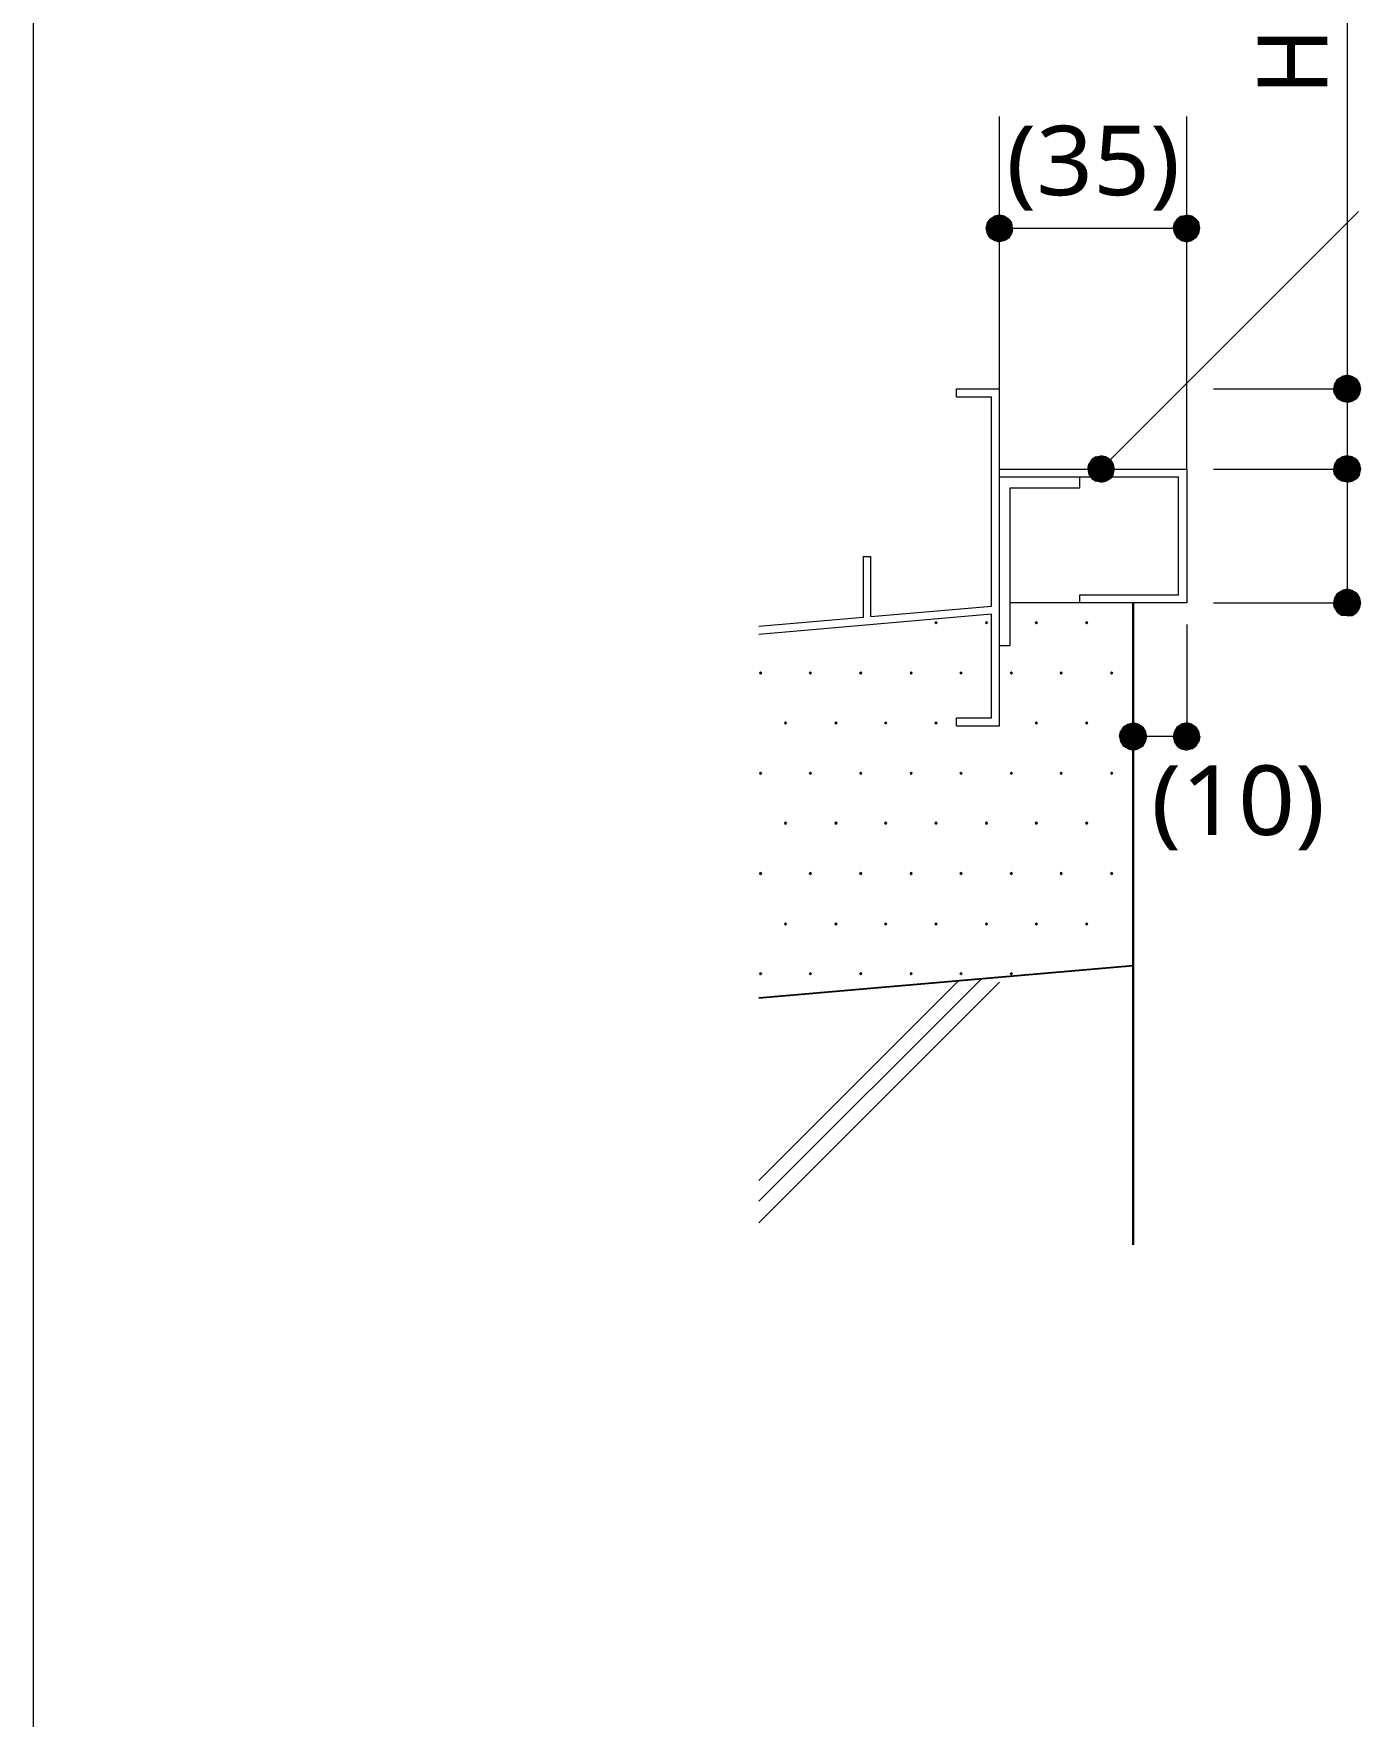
# Model space of a CAD drawing. Header units: millimetres. Extents: x 0 to 420, y 0 to 297.
# Drawn here: x 0.2 to 50, y 157.8 to 220.8 of the extents above; entities that cross this region are included whole.
import ezdxf
from ezdxf.enums import TextEntityAlignment as Align

# ---------------------------------------------------------------- set-up
doc = ezdxf.new("R2010")
doc.units = ezdxf.units.MM
doc.styles.add('kst32b', font='NotoSansJP-Variable.ttf')

msp = doc.modelspace()

# ---------------------------------------------------------------- hatches: boundary and pattern name
h = msp.add_hatch(color=7)
h.paths.add_polyline_path([(36.301, 213.974), (36.11, 213.931), (36.301, 213.487), (36.301, 213.974)])
h.paths.add_polyline_path([(36.11, 213.931), (36.301, 213.487), (35.941, 213.826), (36.11, 213.931)])
h.paths.add_polyline_path([(36.301, 213.487), (35.941, 213.826), (35.835, 213.678), (36.301, 213.487)])
h = msp.add_hatch(color=7)
h.paths.add_polyline_path([(36.766, 213.678), (36.661, 213.826), (36.301, 213.487), (36.766, 213.678)])
h.paths.add_polyline_path([(36.661, 213.826), (36.301, 213.487), (36.491, 213.931), (36.661, 213.826)])
h.paths.add_polyline_path([(36.301, 213.487), (36.491, 213.931), (36.301, 213.974), (36.301, 213.487)])
h = msp.add_hatch(color=7)
h.paths.add_polyline_path([(43.498, 213.931), (43.307, 213.974), (43.307, 213.487), (43.498, 213.931)])
h.paths.add_polyline_path([(43.307, 213.974), (43.307, 213.487), (43.095, 213.931), (43.307, 213.974)])
h.paths.add_polyline_path([(43.307, 213.487), (43.095, 213.931), (42.947, 213.826), (43.307, 213.487)])
h = msp.add_hatch(color=7)
h.paths.add_polyline_path([(43.794, 213.487), (43.752, 213.678), (43.307, 213.487), (43.794, 213.487)])
h.paths.add_polyline_path([(43.752, 213.678), (43.307, 213.487), (43.646, 213.826), (43.752, 213.678)])
h.paths.add_polyline_path([(43.307, 213.487), (43.646, 213.826), (43.498, 213.931), (43.307, 213.487)])
for points in [[(35.835, 213.678), (35.793, 213.487), (36.301, 213.487), (35.835, 213.678)], [(43.752, 213.296), (43.794, 213.487), (43.307, 213.487), (43.752, 213.296)], [(49.488, 207.941), (49.297, 207.984), (49.297, 207.476), (49.488, 207.941)], [(39.645, 204.279), (39.751, 204.131), (40.09, 204.47), (39.645, 204.279)], [(49.488, 204.936), (49.297, 204.978), (49.297, 204.47), (49.488, 204.936)], [(49.488, 199.94), (49.297, 199.983), (49.297, 199.475), (49.488, 199.94)], [(33.93, 198.776), (33.909, 198.755), (33.888, 198.734), (33.909, 198.713), (33.93, 198.691), (33.951, 198.713), (33.973, 198.734), (33.951, 198.755), (33.93, 198.776)], [(35.814, 198.776), (35.793, 198.755), (35.772, 198.734), (35.793, 198.713), (35.814, 198.691), (35.835, 198.713), (35.856, 198.734), (35.835, 198.755), (35.814, 198.776)], [(37.677, 198.776), (37.655, 198.755), (37.634, 198.734), (37.655, 198.713), (37.677, 198.691), (37.698, 198.713), (37.719, 198.734), (37.698, 198.755), (37.677, 198.776)], [(39.561, 198.776), (39.539, 198.755), (39.518, 198.734), (39.539, 198.713), (39.561, 198.691), (39.582, 198.713), (39.603, 198.734), (39.582, 198.755), (39.561, 198.776)], [(27.369, 196.892), (27.347, 196.871), (27.326, 196.85), (27.347, 196.829), (27.369, 196.808), (27.39, 196.829), (27.411, 196.85), (27.39, 196.871), (27.369, 196.892)], [(29.231, 196.892), (29.21, 196.871), (29.189, 196.85), (29.21, 196.829), (29.231, 196.808), (29.252, 196.829), (29.273, 196.85), (29.252, 196.871), (29.231, 196.892)], [(31.115, 196.892), (31.094, 196.871), (31.073, 196.85), (31.094, 196.829), (31.115, 196.808), (31.136, 196.829), (31.157, 196.85), (31.136, 196.871), (31.115, 196.892)], [(32.999, 196.892), (32.978, 196.871), (32.957, 196.85), (32.978, 196.829), (32.999, 196.808), (33.02, 196.829), (33.041, 196.85), (33.02, 196.871), (32.999, 196.892)], [(34.862, 196.892), (34.84, 196.871), (34.819, 196.85), (34.84, 196.829), (34.862, 196.808), (34.883, 196.829), (34.904, 196.85), (34.883, 196.871), (34.862, 196.892)], [(36.745, 196.892), (36.724, 196.871), (36.703, 196.85), (36.724, 196.829), (36.745, 196.808), (36.766, 196.829), (36.788, 196.85), (36.766, 196.871), (36.745, 196.892)], [(38.608, 196.892), (38.587, 196.871), (38.566, 196.85), (38.587, 196.829), (38.608, 196.808), (38.629, 196.829), (38.65, 196.85), (38.629, 196.871), (38.608, 196.892)], [(40.492, 196.892), (40.471, 196.871), (40.45, 196.85), (40.471, 196.829), (40.492, 196.808), (40.513, 196.829), (40.534, 196.85), (40.513, 196.871), (40.492, 196.892)], [(28.3, 195.03), (28.279, 195.008), (28.257, 194.987), (28.279, 194.966), (28.3, 194.945), (28.321, 194.966), (28.342, 194.987), (28.321, 195.008), (28.3, 195.03)], [(30.184, 195.03), (30.162, 195.008), (30.141, 194.987), (30.162, 194.966), (30.184, 194.945), (30.205, 194.966), (30.226, 194.987), (30.205, 195.008), (30.184, 195.03)], [(32.046, 195.03), (32.025, 195.008), (32.004, 194.987), (32.025, 194.966), (32.046, 194.945), (32.068, 194.966), (32.089, 194.987), (32.068, 195.008), (32.046, 195.03)], [(33.93, 195.03), (33.909, 195.008), (33.888, 194.987), (33.909, 194.966), (33.93, 194.945), (33.951, 194.966), (33.973, 194.987), (33.951, 195.008), (33.93, 195.03)], [(37.677, 195.03), (37.655, 195.008), (37.634, 194.987), (37.655, 194.966), (37.677, 194.945), (37.698, 194.966), (37.719, 194.987), (37.698, 195.008), (37.677, 195.03)], [(39.561, 195.03), (39.539, 195.008), (39.518, 194.987), (39.539, 194.966), (39.561, 194.945), (39.582, 194.966), (39.603, 194.987), (39.582, 195.008), (39.561, 195.03)], [(41.762, 194.289), (41.804, 194.479), (41.296, 194.479), (41.762, 194.289)], [(42.841, 194.67), (42.799, 194.479), (43.307, 194.479), (42.841, 194.67)], [(27.369, 193.146), (27.347, 193.125), (27.326, 193.104), (27.347, 193.082), (27.369, 193.061), (27.39, 193.082), (27.411, 193.104), (27.39, 193.125), (27.369, 193.146)], [(29.231, 193.146), (29.21, 193.125), (29.189, 193.104), (29.21, 193.082), (29.231, 193.061), (29.252, 193.082), (29.273, 193.104), (29.252, 193.125), (29.231, 193.146)], [(31.115, 193.146), (31.094, 193.125), (31.073, 193.104), (31.094, 193.082), (31.115, 193.061), (31.136, 193.082), (31.157, 193.104), (31.136, 193.125), (31.115, 193.146)], [(32.999, 193.146), (32.978, 193.125), (32.957, 193.104), (32.978, 193.082), (32.999, 193.061), (33.02, 193.082), (33.041, 193.104), (33.02, 193.125), (32.999, 193.146)], [(34.862, 193.146), (34.84, 193.125), (34.819, 193.104), (34.84, 193.082), (34.862, 193.061), (34.883, 193.082), (34.904, 193.104), (34.883, 193.125), (34.862, 193.146)], [(36.745, 193.146), (36.724, 193.125), (36.703, 193.104), (36.724, 193.082), (36.745, 193.061), (36.766, 193.082), (36.788, 193.104), (36.766, 193.125), (36.745, 193.146)], [(38.608, 193.146), (38.587, 193.125), (38.566, 193.104), (38.587, 193.082), (38.608, 193.061), (38.629, 193.082), (38.65, 193.104), (38.629, 193.125), (38.608, 193.146)], [(40.492, 193.146), (40.471, 193.125), (40.45, 193.104), (40.471, 193.082), (40.492, 193.061), (40.513, 193.082), (40.534, 193.104), (40.513, 193.125), (40.492, 193.146)], [(28.3, 191.283), (28.279, 191.262), (28.257, 191.241), (28.279, 191.22), (28.3, 191.198), (28.321, 191.22), (28.342, 191.241), (28.321, 191.262), (28.3, 191.283)], [(30.184, 191.283), (30.162, 191.262), (30.141, 191.241), (30.162, 191.22), (30.184, 191.198), (30.205, 191.22), (30.226, 191.241), (30.205, 191.262), (30.184, 191.283)], [(32.046, 191.283), (32.025, 191.262), (32.004, 191.241), (32.025, 191.22), (32.046, 191.198), (32.068, 191.22), (32.089, 191.241), (32.068, 191.262), (32.046, 191.283)], [(33.93, 191.283), (33.909, 191.262), (33.888, 191.241), (33.909, 191.22), (33.93, 191.198), (33.951, 191.22), (33.973, 191.241), (33.951, 191.262), (33.93, 191.283)], [(35.814, 191.283), (35.793, 191.262), (35.772, 191.241), (35.793, 191.22), (35.814, 191.198), (35.835, 191.22), (35.856, 191.241), (35.835, 191.262), (35.814, 191.283)], [(37.677, 191.283), (37.655, 191.262), (37.634, 191.241), (37.655, 191.22), (37.677, 191.198), (37.698, 191.22), (37.719, 191.241), (37.698, 191.262), (37.677, 191.283)], [(39.561, 191.283), (39.539, 191.262), (39.518, 191.241), (39.539, 191.22), (39.561, 191.198), (39.582, 191.22), (39.603, 191.241), (39.582, 191.262), (39.561, 191.283)], [(27.369, 189.399), (27.347, 189.378), (27.326, 189.357), (27.347, 189.336), (27.369, 189.315), (27.39, 189.336), (27.411, 189.357), (27.39, 189.378), (27.369, 189.399)], [(29.231, 189.399), (29.21, 189.378), (29.189, 189.357), (29.21, 189.336), (29.231, 189.315), (29.252, 189.336), (29.273, 189.357), (29.252, 189.378), (29.231, 189.399)], [(31.115, 189.399), (31.094, 189.378), (31.073, 189.357), (31.094, 189.336), (31.115, 189.315), (31.136, 189.336), (31.157, 189.357), (31.136, 189.378), (31.115, 189.399)], [(32.999, 189.399), (32.978, 189.378), (32.957, 189.357), (32.978, 189.336), (32.999, 189.315), (33.02, 189.336), (33.041, 189.357), (33.02, 189.378), (32.999, 189.399)], [(34.862, 189.399), (34.84, 189.378), (34.819, 189.357), (34.84, 189.336), (34.862, 189.315), (34.883, 189.336), (34.904, 189.357), (34.883, 189.378), (34.862, 189.399)], [(36.745, 189.399), (36.724, 189.378), (36.703, 189.357), (36.724, 189.336), (36.745, 189.315), (36.766, 189.336), (36.788, 189.357), (36.766, 189.378), (36.745, 189.399)], [(38.608, 189.399), (38.587, 189.378), (38.566, 189.357), (38.587, 189.336), (38.608, 189.315), (38.629, 189.336), (38.65, 189.357), (38.629, 189.378), (38.608, 189.399)], [(40.492, 189.399), (40.471, 189.378), (40.45, 189.357), (40.471, 189.336), (40.492, 189.315), (40.513, 189.336), (40.534, 189.357), (40.513, 189.378), (40.492, 189.399)], [(28.3, 187.515), (28.279, 187.494), (28.257, 187.473), (28.279, 187.452), (28.3, 187.431), (28.321, 187.452), (28.342, 187.473), (28.321, 187.494), (28.3, 187.515)], [(30.184, 187.515), (30.162, 187.494), (30.141, 187.473), (30.162, 187.452), (30.184, 187.431), (30.205, 187.452), (30.226, 187.473), (30.205, 187.494), (30.184, 187.515)], [(32.046, 187.515), (32.025, 187.494), (32.004, 187.473), (32.025, 187.452), (32.046, 187.431), (32.068, 187.452), (32.089, 187.473), (32.068, 187.494), (32.046, 187.515)], [(33.93, 187.515), (33.909, 187.494), (33.888, 187.473), (33.909, 187.452), (33.93, 187.431), (33.951, 187.452), (33.973, 187.473), (33.951, 187.494), (33.93, 187.515)], [(35.814, 187.515), (35.793, 187.494), (35.772, 187.473), (35.793, 187.452), (35.814, 187.431), (35.835, 187.452), (35.856, 187.473), (35.835, 187.494), (35.814, 187.515)], [(37.677, 187.515), (37.655, 187.494), (37.634, 187.473), (37.655, 187.452), (37.677, 187.431), (37.698, 187.452), (37.719, 187.473), (37.698, 187.494), (37.677, 187.515)], [(39.561, 187.515), (39.539, 187.494), (39.518, 187.473), (39.539, 187.452), (39.561, 187.431), (39.582, 187.452), (39.603, 187.473), (39.582, 187.494), (39.561, 187.515)], [(27.369, 185.653), (27.347, 185.632), (27.326, 185.611), (27.347, 185.589), (27.369, 185.568), (27.39, 185.589), (27.411, 185.611), (27.39, 185.632), (27.369, 185.653)], [(29.231, 185.653), (29.21, 185.632), (29.189, 185.611), (29.21, 185.589), (29.231, 185.568), (29.252, 185.589), (29.273, 185.611), (29.252, 185.632), (29.231, 185.653)], [(31.115, 185.653), (31.094, 185.632), (31.073, 185.611), (31.094, 185.589), (31.115, 185.568), (31.136, 185.589), (31.157, 185.611), (31.136, 185.632), (31.115, 185.653)], [(32.999, 185.653), (32.978, 185.632), (32.957, 185.611), (32.978, 185.589), (32.999, 185.568), (33.02, 185.589), (33.041, 185.611), (33.02, 185.632), (32.999, 185.653)], [(34.862, 185.653), (34.84, 185.632), (34.819, 185.611), (34.84, 185.589), (34.862, 185.568), (34.883, 185.589), (34.904, 185.611), (34.883, 185.632), (34.862, 185.653)], [(36.745, 185.653), (36.724, 185.632), (36.703, 185.611), (36.724, 185.589), (36.745, 185.568), (36.766, 185.589), (36.788, 185.611), (36.766, 185.632), (36.745, 185.653)]]:
    msp.add_hatch(color=7).paths.add_polyline_path(points)
h = msp.add_hatch(color=7)
h.paths.add_polyline_path([(35.793, 213.487), (35.835, 213.296), (36.301, 213.487), (35.793, 213.487)])
h.paths.add_polyline_path([(35.835, 213.296), (36.301, 213.487), (35.941, 213.127), (35.835, 213.296)])
h.paths.add_polyline_path([(36.301, 213.487), (35.941, 213.127), (36.11, 213.021), (36.301, 213.487)])
h = msp.add_hatch(color=7)
h.paths.add_polyline_path([(36.11, 213.021), (36.301, 212.979), (36.301, 213.487), (36.11, 213.021)])
h.paths.add_polyline_path([(36.301, 212.979), (36.301, 213.487), (36.491, 213.021), (36.301, 212.979)])
h.paths.add_polyline_path([(36.301, 213.487), (36.491, 213.021), (36.661, 213.127), (36.301, 213.487)])
h = msp.add_hatch(color=7)
h.paths.add_polyline_path([(36.661, 213.127), (36.766, 213.296), (36.301, 213.487), (36.661, 213.127)])
h.paths.add_polyline_path([(36.766, 213.296), (36.301, 213.487), (36.788, 213.487), (36.766, 213.296)])
h.paths.add_polyline_path([(36.301, 213.487), (36.788, 213.487), (36.766, 213.678), (36.301, 213.487)])
h = msp.add_hatch(color=7)
h.paths.add_polyline_path([(42.947, 213.826), (42.841, 213.678), (43.307, 213.487), (42.947, 213.826)])
h.paths.add_polyline_path([(42.841, 213.678), (43.307, 213.487), (42.799, 213.487), (42.841, 213.678)])
h.paths.add_polyline_path([(43.307, 213.487), (42.799, 213.487), (42.841, 213.296), (43.307, 213.487)])
h = msp.add_hatch(color=7)
h.paths.add_polyline_path([(42.841, 213.296), (42.947, 213.127), (43.307, 213.487), (42.841, 213.296)])
h.paths.add_polyline_path([(42.947, 213.127), (43.307, 213.487), (43.095, 213.021), (42.947, 213.127)])
h.paths.add_polyline_path([(43.307, 213.487), (43.095, 213.021), (43.307, 212.979), (43.307, 213.487)])
h = msp.add_hatch(color=7)
h.paths.add_polyline_path([(43.307, 212.979), (43.498, 213.021), (43.307, 213.487), (43.307, 212.979)])
h.paths.add_polyline_path([(43.498, 213.021), (43.307, 213.487), (43.646, 213.127), (43.498, 213.021)])
h.paths.add_polyline_path([(43.307, 213.487), (43.646, 213.127), (43.752, 213.296), (43.307, 213.487)])
h = msp.add_hatch(color=7)
h.paths.add_polyline_path([(48.832, 207.666), (48.789, 207.476), (49.297, 207.476), (48.832, 207.666)])
h.paths.add_polyline_path([(48.789, 207.476), (49.297, 207.476), (48.832, 207.285), (48.789, 207.476)])
h.paths.add_polyline_path([(49.297, 207.476), (48.832, 207.285), (48.937, 207.116), (49.297, 207.476)])
h = msp.add_hatch(color=7)
h.paths.add_polyline_path([(49.297, 207.984), (49.107, 207.941), (49.297, 207.476), (49.297, 207.984)])
h.paths.add_polyline_path([(49.107, 207.941), (49.297, 207.476), (48.937, 207.836), (49.107, 207.941)])
h.paths.add_polyline_path([(49.297, 207.476), (48.937, 207.836), (48.832, 207.666), (49.297, 207.476)])
h = msp.add_hatch(color=7)
h.paths.add_polyline_path([(49.805, 207.476), (49.763, 207.666), (49.297, 207.476), (49.805, 207.476)])
h.paths.add_polyline_path([(49.763, 207.666), (49.297, 207.476), (49.657, 207.836), (49.763, 207.666)])
h.paths.add_polyline_path([(49.297, 207.476), (49.657, 207.836), (49.488, 207.941), (49.297, 207.476)])
h = msp.add_hatch(color=7)
h.paths.add_polyline_path([(48.937, 207.116), (49.107, 207.01), (49.297, 207.476), (48.937, 207.116)])
h.paths.add_polyline_path([(49.107, 207.01), (49.297, 207.476), (49.297, 206.968), (49.107, 207.01)])
h.paths.add_polyline_path([(49.297, 207.476), (49.297, 206.968), (49.488, 207.01), (49.297, 207.476)])
h = msp.add_hatch(color=7)
h.paths.add_polyline_path([(49.488, 207.01), (49.657, 207.116), (49.297, 207.476), (49.488, 207.01)])
h.paths.add_polyline_path([(49.657, 207.116), (49.297, 207.476), (49.763, 207.285), (49.657, 207.116)])
h.paths.add_polyline_path([(49.297, 207.476), (49.763, 207.285), (49.805, 207.476), (49.297, 207.476)])
h = msp.add_hatch(color=7)
h.paths.add_polyline_path([(39.751, 204.83), (39.645, 204.661), (40.09, 204.47), (39.751, 204.83)])
h.paths.add_polyline_path([(39.645, 204.661), (40.09, 204.47), (39.603, 204.47), (39.645, 204.661)])
h.paths.add_polyline_path([(40.09, 204.47), (39.603, 204.47), (39.645, 204.279), (40.09, 204.47)])
h = msp.add_hatch(color=7)
h.paths.add_polyline_path([(40.28, 204.936), (40.09, 204.978), (40.09, 204.47), (40.28, 204.936)])
h.paths.add_polyline_path([(40.09, 204.978), (40.09, 204.47), (39.899, 204.936), (40.09, 204.978)])
h.paths.add_polyline_path([(40.09, 204.47), (39.899, 204.936), (39.751, 204.83), (40.09, 204.47)])
h = msp.add_hatch(color=7)
h.paths.add_polyline_path([(39.751, 204.131), (39.899, 204.025), (40.09, 204.47), (39.751, 204.131)])
h.paths.add_polyline_path([(39.899, 204.025), (40.09, 204.47), (40.09, 203.983), (39.899, 204.025)])
h.paths.add_polyline_path([(40.09, 204.47), (40.09, 203.983), (40.28, 204.025), (40.09, 204.47)])
h = msp.add_hatch(color=7)
h.paths.add_polyline_path([(40.598, 204.47), (40.555, 204.661), (40.09, 204.47), (40.598, 204.47)])
h.paths.add_polyline_path([(40.555, 204.661), (40.09, 204.47), (40.45, 204.83), (40.555, 204.661)])
h.paths.add_polyline_path([(40.09, 204.47), (40.45, 204.83), (40.28, 204.936), (40.09, 204.47)])
h = msp.add_hatch(color=7)
h.paths.add_polyline_path([(40.28, 204.025), (40.45, 204.131), (40.09, 204.47), (40.28, 204.025)])
h.paths.add_polyline_path([(40.45, 204.131), (40.09, 204.47), (40.555, 204.279), (40.45, 204.131)])
h.paths.add_polyline_path([(40.09, 204.47), (40.555, 204.279), (40.598, 204.47), (40.09, 204.47)])
h = msp.add_hatch(color=7)
h.paths.add_polyline_path([(48.832, 204.661), (48.789, 204.47), (49.297, 204.47), (48.832, 204.661)])
h.paths.add_polyline_path([(48.789, 204.47), (49.297, 204.47), (48.832, 204.279), (48.789, 204.47)])
h.paths.add_polyline_path([(49.297, 204.47), (48.832, 204.279), (48.937, 204.131), (49.297, 204.47)])
h = msp.add_hatch(color=7)
h.paths.add_polyline_path([(49.297, 204.978), (49.107, 204.936), (49.297, 204.47), (49.297, 204.978)])
h.paths.add_polyline_path([(49.107, 204.936), (49.297, 204.47), (48.937, 204.83), (49.107, 204.936)])
h.paths.add_polyline_path([(49.297, 204.47), (48.937, 204.83), (48.832, 204.661), (49.297, 204.47)])
h = msp.add_hatch(color=7)
h.paths.add_polyline_path([(48.937, 204.131), (49.107, 204.025), (49.297, 204.47), (48.937, 204.131)])
h.paths.add_polyline_path([(49.107, 204.025), (49.297, 204.47), (49.297, 203.983), (49.107, 204.025)])
h.paths.add_polyline_path([(49.297, 204.47), (49.297, 203.983), (49.488, 204.025), (49.297, 204.47)])
h = msp.add_hatch(color=7)
h.paths.add_polyline_path([(49.805, 204.47), (49.763, 204.661), (49.297, 204.47), (49.805, 204.47)])
h.paths.add_polyline_path([(49.763, 204.661), (49.297, 204.47), (49.657, 204.83), (49.763, 204.661)])
h.paths.add_polyline_path([(49.297, 204.47), (49.657, 204.83), (49.488, 204.936), (49.297, 204.47)])
h = msp.add_hatch(color=7)
h.paths.add_polyline_path([(49.488, 204.025), (49.657, 204.131), (49.297, 204.47), (49.488, 204.025)])
h.paths.add_polyline_path([(49.657, 204.131), (49.297, 204.47), (49.763, 204.279), (49.657, 204.131)])
h.paths.add_polyline_path([(49.297, 204.47), (49.763, 204.279), (49.805, 204.47), (49.297, 204.47)])
h = msp.add_hatch(color=7)
h.paths.add_polyline_path([(48.832, 199.665), (48.789, 199.475), (49.297, 199.475), (48.832, 199.665)])
h.paths.add_polyline_path([(48.789, 199.475), (49.297, 199.475), (48.832, 199.284), (48.789, 199.475)])
h.paths.add_polyline_path([(49.297, 199.475), (48.832, 199.284), (48.937, 199.115), (49.297, 199.475)])
h = msp.add_hatch(color=7)
h.paths.add_polyline_path([(49.297, 199.983), (49.107, 199.94), (49.297, 199.475), (49.297, 199.983)])
h.paths.add_polyline_path([(49.107, 199.94), (49.297, 199.475), (48.937, 199.834), (49.107, 199.94)])
h.paths.add_polyline_path([(49.297, 199.475), (48.937, 199.834), (48.832, 199.665), (49.297, 199.475)])
h = msp.add_hatch(color=7)
h.paths.add_polyline_path([(48.937, 199.115), (49.107, 199.009), (49.297, 199.475), (48.937, 199.115)])
h.paths.add_polyline_path([(49.107, 199.009), (49.297, 199.475), (49.297, 198.988), (49.107, 199.009)])
h.paths.add_polyline_path([(49.297, 199.475), (49.297, 198.988), (49.488, 199.009), (49.297, 199.475)])
h = msp.add_hatch(color=7)
h.paths.add_polyline_path([(49.805, 199.475), (49.763, 199.665), (49.297, 199.475), (49.805, 199.475)])
h.paths.add_polyline_path([(49.763, 199.665), (49.297, 199.475), (49.657, 199.834), (49.763, 199.665)])
h.paths.add_polyline_path([(49.297, 199.475), (49.657, 199.834), (49.488, 199.94), (49.297, 199.475)])
h = msp.add_hatch(color=7)
h.paths.add_polyline_path([(49.488, 199.009), (49.657, 199.115), (49.297, 199.475), (49.488, 199.009)])
h.paths.add_polyline_path([(49.657, 199.115), (49.297, 199.475), (49.763, 199.284), (49.657, 199.115)])
h.paths.add_polyline_path([(49.297, 199.475), (49.763, 199.284), (49.805, 199.475), (49.297, 199.475)])
h = msp.add_hatch(color=7)
h.paths.add_polyline_path([(40.936, 194.839), (40.83, 194.67), (41.296, 194.479), (40.936, 194.839)])
h.paths.add_polyline_path([(40.83, 194.67), (41.296, 194.479), (40.788, 194.479), (40.83, 194.67)])
h.paths.add_polyline_path([(41.296, 194.479), (40.788, 194.479), (40.83, 194.289), (41.296, 194.479)])
h = msp.add_hatch(color=7)
h.paths.add_polyline_path([(40.83, 194.289), (40.936, 194.12), (41.296, 194.479), (40.83, 194.289)])
h.paths.add_polyline_path([(40.936, 194.12), (41.296, 194.479), (41.106, 194.014), (40.936, 194.12)])
h.paths.add_polyline_path([(41.296, 194.479), (41.106, 194.014), (41.296, 193.971), (41.296, 194.479)])
h = msp.add_hatch(color=7)
h.paths.add_polyline_path([(41.487, 194.945), (41.296, 194.987), (41.296, 194.479), (41.487, 194.945)])
h.paths.add_polyline_path([(41.296, 194.987), (41.296, 194.479), (41.106, 194.945), (41.296, 194.987)])
h.paths.add_polyline_path([(41.296, 194.479), (41.106, 194.945), (40.936, 194.839), (41.296, 194.479)])
h = msp.add_hatch(color=7)
h.paths.add_polyline_path([(41.804, 194.479), (41.762, 194.67), (41.296, 194.479), (41.804, 194.479)])
h.paths.add_polyline_path([(41.762, 194.67), (41.296, 194.479), (41.656, 194.839), (41.762, 194.67)])
h.paths.add_polyline_path([(41.296, 194.479), (41.656, 194.839), (41.487, 194.945), (41.296, 194.479)])
h = msp.add_hatch(color=7)
h.paths.add_polyline_path([(41.296, 193.971), (41.487, 194.014), (41.296, 194.479), (41.296, 193.971)])
h.paths.add_polyline_path([(41.487, 194.014), (41.296, 194.479), (41.656, 194.12), (41.487, 194.014)])
h.paths.add_polyline_path([(41.296, 194.479), (41.656, 194.12), (41.762, 194.289), (41.296, 194.479)])
h = msp.add_hatch(color=7)
h.paths.add_polyline_path([(42.799, 194.479), (42.841, 194.289), (43.307, 194.479), (42.799, 194.479)])
h.paths.add_polyline_path([(42.841, 194.289), (43.307, 194.479), (42.947, 194.12), (42.841, 194.289)])
h.paths.add_polyline_path([(43.307, 194.479), (42.947, 194.12), (43.095, 194.014), (43.307, 194.479)])
h = msp.add_hatch(color=7)
h.paths.add_polyline_path([(43.307, 194.987), (43.095, 194.945), (43.307, 194.479), (43.307, 194.987)])
h.paths.add_polyline_path([(43.095, 194.945), (43.307, 194.479), (42.947, 194.839), (43.095, 194.945)])
h.paths.add_polyline_path([(43.307, 194.479), (42.947, 194.839), (42.841, 194.67), (43.307, 194.479)])
h = msp.add_hatch(color=7)
h.paths.add_polyline_path([(43.095, 194.014), (43.307, 193.971), (43.307, 194.479), (43.095, 194.014)])
h.paths.add_polyline_path([(43.307, 193.971), (43.307, 194.479), (43.498, 194.014), (43.307, 193.971)])
h.paths.add_polyline_path([(43.307, 194.479), (43.498, 194.014), (43.646, 194.12), (43.307, 194.479)])
h = msp.add_hatch(color=7)
h.paths.add_polyline_path([(43.752, 194.67), (43.646, 194.839), (43.307, 194.479), (43.752, 194.67)])
h.paths.add_polyline_path([(43.646, 194.839), (43.307, 194.479), (43.498, 194.945), (43.646, 194.839)])
h.paths.add_polyline_path([(43.307, 194.479), (43.498, 194.945), (43.307, 194.987), (43.307, 194.479)])
h = msp.add_hatch(color=7)
h.paths.add_polyline_path([(43.646, 194.12), (43.752, 194.289), (43.307, 194.479), (43.646, 194.12)])
h.paths.add_polyline_path([(43.752, 194.289), (43.307, 194.479), (43.794, 194.479), (43.752, 194.289)])
h.paths.add_polyline_path([(43.307, 194.479), (43.794, 194.479), (43.752, 194.67), (43.307, 194.479)])

# ---------------------------------------------------------------- linework, layer by layer
at = {"lineweight": 13}
msp.add_lwpolyline([(0.191, 0), (0.191, 296.968), (420.158, 296.968), (420.158, 0)], close=True, dxfattribs=at)
for points in [[(49.297, 232.876), (49.297, 207.476)], [(36.301, 207.476), (36.301, 217.657)], [(43.307, 204.47), (43.307, 217.657)], [(40.09, 204.47), (49.721, 214.101)], [(36.301, 213.487), (43.307, 213.487)], [(31.496, 198.967), (36.005, 199.348), (36.005, 207.179)], [(34.692, 207.179), (34.692, 207.476)], [(34.692, 207.476), (36.301, 207.476)], [(34.692, 207.179), (36.005, 207.179)], [(36.301, 194.881), (36.301, 207.476)], [(44.302, 207.476), (49.297, 207.476)], [(49.297, 207.476), (49.297, 204.47), (49.297, 199.475)], [(36.301, 204.47), (43.307, 204.47), (43.307, 199.475), (39.307, 199.475), (39.307, 199.771), (42.989, 199.771), (42.989, 204.174), (36.301, 204.174)], [(44.302, 204.47), (49.297, 204.47)], [(39.307, 203.771), (39.307, 204.174)], [(36.703, 197.887), (36.703, 203.771), (39.307, 203.771)], [(31.2, 201.21), (31.2, 198.924), (27.305, 198.586)], [(31.2, 201.21), (31.496, 201.21)], [(31.496, 198.967), (31.496, 201.21)], [(39.307, 199.475), (36.703, 199.475)], [(44.302, 199.475), (49.297, 199.475)], [(36.005, 195.178), (36.005, 199.051), (27.305, 198.289)], [(43.307, 198.67), (43.307, 194.437)], [(36.301, 197.887), (36.703, 197.887)], [(34.692, 195.178), (36.005, 195.178)], [(34.692, 194.881), (34.692, 195.178)], [(34.692, 194.881), (36.301, 194.881)], [(43.307, 194.479), (41.296, 194.479)], [(27.305, 177.101), (35.623, 185.42)], [(27.305, 177.885), (34.756, 185.335)], [(27.305, 176.297), (36.301, 185.293)]]:
    msp.add_lwpolyline(points, dxfattribs=at)
at = {"lineweight": 0}
for points in [[(36.11, 213.931), (36.301, 213.487), (35.941, 213.826)], [(36.301, 213.974), (36.11, 213.931), (36.301, 213.487)], [(36.301, 213.487), (36.491, 213.931), (36.301, 213.974)], [(36.661, 213.826), (36.301, 213.487), (36.491, 213.931)], [(43.307, 213.487), (43.095, 213.931), (42.947, 213.826)], [(43.307, 213.974), (43.307, 213.487), (43.095, 213.931)], [(43.498, 213.931), (43.307, 213.974), (43.307, 213.487)], [(43.307, 213.487), (43.646, 213.826), (43.498, 213.931)], [(35.835, 213.678), (35.793, 213.487), (36.301, 213.487)], [(35.793, 213.487), (35.835, 213.296), (36.301, 213.487)], [(36.301, 213.487), (35.941, 213.826), (35.835, 213.678)], [(35.835, 213.296), (36.301, 213.487), (35.941, 213.127)], [(36.301, 213.487), (35.941, 213.127), (36.11, 213.021)], [(36.11, 213.021), (36.301, 212.979), (36.301, 213.487)], [(36.766, 213.678), (36.661, 213.826), (36.301, 213.487)], [(36.301, 213.487), (36.788, 213.487), (36.766, 213.678)], [(36.301, 212.979), (36.301, 213.487), (36.491, 213.021)], [(36.301, 213.487), (36.491, 213.021), (36.661, 213.127)], [(36.661, 213.127), (36.766, 213.296), (36.301, 213.487)], [(36.766, 213.296), (36.301, 213.487), (36.788, 213.487)], [(42.841, 213.678), (43.307, 213.487), (42.799, 213.487)], [(43.307, 213.487), (42.799, 213.487), (42.841, 213.296)], [(42.947, 213.826), (42.841, 213.678), (43.307, 213.487)], [(42.841, 213.296), (42.947, 213.127), (43.307, 213.487)], [(42.947, 213.127), (43.307, 213.487), (43.095, 213.021)], [(43.307, 213.487), (43.095, 213.021), (43.307, 212.979)], [(43.752, 213.678), (43.307, 213.487), (43.646, 213.826)], [(43.794, 213.487), (43.752, 213.678), (43.307, 213.487)], [(43.307, 212.979), (43.498, 213.021), (43.307, 213.487)], [(43.498, 213.021), (43.307, 213.487), (43.646, 213.127)], [(43.307, 213.487), (43.646, 213.127), (43.752, 213.296)], [(43.752, 213.296), (43.794, 213.487), (43.307, 213.487)], [(48.832, 207.666), (48.789, 207.476), (49.297, 207.476)], [(49.297, 207.476), (48.937, 207.836), (48.832, 207.666)], [(49.107, 207.941), (49.297, 207.476), (48.937, 207.836)], [(49.297, 207.984), (49.107, 207.941), (49.297, 207.476)], [(49.488, 207.941), (49.297, 207.984), (49.297, 207.476)], [(49.297, 207.476), (49.657, 207.836), (49.488, 207.941)], [(49.763, 207.666), (49.297, 207.476), (49.657, 207.836)], [(49.805, 207.476), (49.763, 207.666), (49.297, 207.476)], [(48.789, 207.476), (49.297, 207.476), (48.832, 207.285)], [(49.297, 207.476), (48.832, 207.285), (48.937, 207.116)], [(48.937, 207.116), (49.107, 207.01), (49.297, 207.476)], [(49.107, 207.01), (49.297, 207.476), (49.297, 206.968)], [(49.297, 207.476), (49.297, 206.968), (49.488, 207.01)], [(49.488, 207.01), (49.657, 207.116), (49.297, 207.476)], [(49.657, 207.116), (49.297, 207.476), (49.763, 207.285)], [(49.297, 207.476), (49.763, 207.285), (49.805, 207.476)], [(39.645, 204.661), (40.09, 204.47), (39.603, 204.47)], [(40.09, 204.47), (39.603, 204.47), (39.645, 204.279)], [(39.751, 204.83), (39.645, 204.661), (40.09, 204.47)], [(39.645, 204.279), (39.751, 204.131), (40.09, 204.47)], [(40.09, 204.47), (39.899, 204.936), (39.751, 204.83)], [(39.751, 204.131), (39.899, 204.025), (40.09, 204.47)], [(40.09, 204.978), (40.09, 204.47), (39.899, 204.936)], [(39.899, 204.025), (40.09, 204.47), (40.09, 203.983)], [(40.28, 204.936), (40.09, 204.978), (40.09, 204.47)], [(40.09, 204.47), (40.45, 204.83), (40.28, 204.936)], [(40.555, 204.661), (40.09, 204.47), (40.45, 204.83)], [(40.598, 204.47), (40.555, 204.661), (40.09, 204.47)], [(40.09, 204.47), (40.09, 203.983), (40.28, 204.025)], [(40.28, 204.025), (40.45, 204.131), (40.09, 204.47)], [(40.45, 204.131), (40.09, 204.47), (40.555, 204.279)], [(40.09, 204.47), (40.555, 204.279), (40.598, 204.47)], [(48.832, 204.661), (48.789, 204.47), (49.297, 204.47)], [(48.789, 204.47), (49.297, 204.47), (48.832, 204.279)], [(49.297, 204.47), (48.937, 204.83), (48.832, 204.661)], [(49.297, 204.47), (48.832, 204.279), (48.937, 204.131)], [(49.107, 204.936), (49.297, 204.47), (48.937, 204.83)], [(48.937, 204.131), (49.107, 204.025), (49.297, 204.47)], [(49.297, 204.978), (49.107, 204.936), (49.297, 204.47)], [(49.107, 204.025), (49.297, 204.47), (49.297, 203.983)], [(49.488, 204.936), (49.297, 204.978), (49.297, 204.47)], [(49.297, 204.47), (49.657, 204.83), (49.488, 204.936)], [(49.763, 204.661), (49.297, 204.47), (49.657, 204.83)], [(49.805, 204.47), (49.763, 204.661), (49.297, 204.47)], [(49.297, 204.47), (49.297, 203.983), (49.488, 204.025)], [(49.488, 204.025), (49.657, 204.131), (49.297, 204.47)], [(49.657, 204.131), (49.297, 204.47), (49.763, 204.279)], [(49.297, 204.47), (49.763, 204.279), (49.805, 204.47)], [(48.832, 199.665), (48.789, 199.475), (49.297, 199.475)], [(48.789, 199.475), (49.297, 199.475), (48.832, 199.284)], [(49.297, 199.475), (48.937, 199.834), (48.832, 199.665)], [(49.297, 199.475), (48.832, 199.284), (48.937, 199.115)], [(49.107, 199.94), (49.297, 199.475), (48.937, 199.834)], [(48.937, 199.115), (49.107, 199.009), (49.297, 199.475)], [(49.297, 199.983), (49.107, 199.94), (49.297, 199.475)], [(49.107, 199.009), (49.297, 199.475), (49.297, 198.988)], [(49.488, 199.94), (49.297, 199.983), (49.297, 199.475)], [(49.297, 199.475), (49.657, 199.834), (49.488, 199.94)], [(49.763, 199.665), (49.297, 199.475), (49.657, 199.834)], [(49.805, 199.475), (49.763, 199.665), (49.297, 199.475)], [(49.297, 199.475), (49.297, 198.988), (49.488, 199.009)], [(49.488, 199.009), (49.657, 199.115), (49.297, 199.475)], [(49.657, 199.115), (49.297, 199.475), (49.763, 199.284)], [(49.297, 199.475), (49.763, 199.284), (49.805, 199.475)], [(40.83, 194.67), (41.296, 194.479), (40.788, 194.479)], [(41.296, 194.479), (40.788, 194.479), (40.83, 194.289)], [(40.936, 194.839), (40.83, 194.67), (41.296, 194.479)], [(40.83, 194.289), (40.936, 194.12), (41.296, 194.479)], [(41.296, 194.479), (41.106, 194.945), (40.936, 194.839)], [(40.936, 194.12), (41.296, 194.479), (41.106, 194.014)], [(41.296, 194.987), (41.296, 194.479), (41.106, 194.945)], [(41.296, 194.479), (41.106, 194.014), (41.296, 193.971)], [(41.487, 194.945), (41.296, 194.987), (41.296, 194.479)], [(41.296, 194.479), (41.656, 194.839), (41.487, 194.945)], [(41.762, 194.67), (41.296, 194.479), (41.656, 194.839)], [(41.804, 194.479), (41.762, 194.67), (41.296, 194.479)], [(41.296, 193.971), (41.487, 194.014), (41.296, 194.479)], [(41.487, 194.014), (41.296, 194.479), (41.656, 194.12)], [(41.296, 194.479), (41.656, 194.12), (41.762, 194.289)], [(41.762, 194.289), (41.804, 194.479), (41.296, 194.479)], [(42.841, 194.67), (42.799, 194.479), (43.307, 194.479)], [(42.799, 194.479), (42.841, 194.289), (43.307, 194.479)], [(43.307, 194.479), (42.947, 194.839), (42.841, 194.67)], [(42.841, 194.289), (43.307, 194.479), (42.947, 194.12)], [(43.095, 194.945), (43.307, 194.479), (42.947, 194.839)], [(43.307, 194.479), (42.947, 194.12), (43.095, 194.014)], [(43.307, 194.987), (43.095, 194.945), (43.307, 194.479)], [(43.095, 194.014), (43.307, 193.971), (43.307, 194.479)], [(43.307, 194.479), (43.498, 194.945), (43.307, 194.987)], [(43.646, 194.839), (43.307, 194.479), (43.498, 194.945)], [(43.752, 194.67), (43.646, 194.839), (43.307, 194.479)], [(43.307, 194.479), (43.794, 194.479), (43.752, 194.67)], [(43.307, 193.971), (43.307, 194.479), (43.498, 194.014)], [(43.307, 194.479), (43.498, 194.014), (43.646, 194.12)], [(43.646, 194.12), (43.752, 194.289), (43.307, 194.479)], [(43.752, 194.289), (43.307, 194.479), (43.794, 194.479)]]:
    msp.add_lwpolyline(points, close=True, dxfattribs=at)
at = {"lineweight": 30}
msp.add_lwpolyline([(41.296, 175.472), (41.296, 199.475)], dxfattribs=at)
at = {"lineweight": 5}
for points in [[(33.93, 198.776), (33.909, 198.755), (33.888, 198.734), (33.909, 198.713), (33.93, 198.691), (33.951, 198.713), (33.973, 198.734), (33.951, 198.755)], [(35.814, 198.776), (35.793, 198.755), (35.772, 198.734), (35.793, 198.713), (35.814, 198.691), (35.835, 198.713), (35.856, 198.734), (35.835, 198.755)], [(37.677, 198.776), (37.655, 198.755), (37.634, 198.734), (37.655, 198.713), (37.677, 198.691), (37.698, 198.713), (37.719, 198.734), (37.698, 198.755)], [(39.561, 198.776), (39.539, 198.755), (39.518, 198.734), (39.539, 198.713), (39.561, 198.691), (39.582, 198.713), (39.603, 198.734), (39.582, 198.755)], [(27.369, 196.892), (27.347, 196.871), (27.326, 196.85), (27.347, 196.829), (27.369, 196.808), (27.39, 196.829), (27.411, 196.85), (27.39, 196.871)], [(29.231, 196.892), (29.21, 196.871), (29.189, 196.85), (29.21, 196.829), (29.231, 196.808), (29.252, 196.829), (29.273, 196.85), (29.252, 196.871)], [(31.115, 196.892), (31.094, 196.871), (31.073, 196.85), (31.094, 196.829), (31.115, 196.808), (31.136, 196.829), (31.157, 196.85), (31.136, 196.871)], [(32.999, 196.892), (32.978, 196.871), (32.957, 196.85), (32.978, 196.829), (32.999, 196.808), (33.02, 196.829), (33.041, 196.85), (33.02, 196.871)], [(34.862, 196.892), (34.84, 196.871), (34.819, 196.85), (34.84, 196.829), (34.862, 196.808), (34.883, 196.829), (34.904, 196.85), (34.883, 196.871)], [(36.745, 196.892), (36.724, 196.871), (36.703, 196.85), (36.724, 196.829), (36.745, 196.808), (36.766, 196.829), (36.788, 196.85), (36.766, 196.871)], [(38.608, 196.892), (38.587, 196.871), (38.566, 196.85), (38.587, 196.829), (38.608, 196.808), (38.629, 196.829), (38.65, 196.85), (38.629, 196.871)], [(40.492, 196.892), (40.471, 196.871), (40.45, 196.85), (40.471, 196.829), (40.492, 196.808), (40.513, 196.829), (40.534, 196.85), (40.513, 196.871)], [(28.3, 195.03), (28.279, 195.008), (28.257, 194.987), (28.279, 194.966), (28.3, 194.945), (28.321, 194.966), (28.342, 194.987), (28.321, 195.008)], [(30.184, 195.03), (30.162, 195.008), (30.141, 194.987), (30.162, 194.966), (30.184, 194.945), (30.205, 194.966), (30.226, 194.987), (30.205, 195.008)], [(32.046, 195.03), (32.025, 195.008), (32.004, 194.987), (32.025, 194.966), (32.046, 194.945), (32.068, 194.966), (32.089, 194.987), (32.068, 195.008)], [(33.93, 195.03), (33.909, 195.008), (33.888, 194.987), (33.909, 194.966), (33.93, 194.945), (33.951, 194.966), (33.973, 194.987), (33.951, 195.008)], [(37.677, 195.03), (37.655, 195.008), (37.634, 194.987), (37.655, 194.966), (37.677, 194.945), (37.698, 194.966), (37.719, 194.987), (37.698, 195.008)], [(39.561, 195.03), (39.539, 195.008), (39.518, 194.987), (39.539, 194.966), (39.561, 194.945), (39.582, 194.966), (39.603, 194.987), (39.582, 195.008)], [(27.369, 193.146), (27.347, 193.125), (27.326, 193.104), (27.347, 193.082), (27.369, 193.061), (27.39, 193.082), (27.411, 193.104), (27.39, 193.125)], [(29.231, 193.146), (29.21, 193.125), (29.189, 193.104), (29.21, 193.082), (29.231, 193.061), (29.252, 193.082), (29.273, 193.104), (29.252, 193.125)], [(31.115, 193.146), (31.094, 193.125), (31.073, 193.104), (31.094, 193.082), (31.115, 193.061), (31.136, 193.082), (31.157, 193.104), (31.136, 193.125)], [(32.999, 193.146), (32.978, 193.125), (32.957, 193.104), (32.978, 193.082), (32.999, 193.061), (33.02, 193.082), (33.041, 193.104), (33.02, 193.125)], [(34.862, 193.146), (34.84, 193.125), (34.819, 193.104), (34.84, 193.082), (34.862, 193.061), (34.883, 193.082), (34.904, 193.104), (34.883, 193.125)], [(36.745, 193.146), (36.724, 193.125), (36.703, 193.104), (36.724, 193.082), (36.745, 193.061), (36.766, 193.082), (36.788, 193.104), (36.766, 193.125)], [(38.608, 193.146), (38.587, 193.125), (38.566, 193.104), (38.587, 193.082), (38.608, 193.061), (38.629, 193.082), (38.65, 193.104), (38.629, 193.125)], [(40.492, 193.146), (40.471, 193.125), (40.45, 193.104), (40.471, 193.082), (40.492, 193.061), (40.513, 193.082), (40.534, 193.104), (40.513, 193.125)], [(28.3, 191.283), (28.279, 191.262), (28.257, 191.241), (28.279, 191.22), (28.3, 191.198), (28.321, 191.22), (28.342, 191.241), (28.321, 191.262)], [(30.184, 191.283), (30.162, 191.262), (30.141, 191.241), (30.162, 191.22), (30.184, 191.198), (30.205, 191.22), (30.226, 191.241), (30.205, 191.262)], [(32.046, 191.283), (32.025, 191.262), (32.004, 191.241), (32.025, 191.22), (32.046, 191.198), (32.068, 191.22), (32.089, 191.241), (32.068, 191.262)], [(33.93, 191.283), (33.909, 191.262), (33.888, 191.241), (33.909, 191.22), (33.93, 191.198), (33.951, 191.22), (33.973, 191.241), (33.951, 191.262)], [(35.814, 191.283), (35.793, 191.262), (35.772, 191.241), (35.793, 191.22), (35.814, 191.198), (35.835, 191.22), (35.856, 191.241), (35.835, 191.262)], [(37.677, 191.283), (37.655, 191.262), (37.634, 191.241), (37.655, 191.22), (37.677, 191.198), (37.698, 191.22), (37.719, 191.241), (37.698, 191.262)], [(39.561, 191.283), (39.539, 191.262), (39.518, 191.241), (39.539, 191.22), (39.561, 191.198), (39.582, 191.22), (39.603, 191.241), (39.582, 191.262)], [(27.369, 189.399), (27.347, 189.378), (27.326, 189.357), (27.347, 189.336), (27.369, 189.315), (27.39, 189.336), (27.411, 189.357), (27.39, 189.378)], [(29.231, 189.399), (29.21, 189.378), (29.189, 189.357), (29.21, 189.336), (29.231, 189.315), (29.252, 189.336), (29.273, 189.357), (29.252, 189.378)], [(31.115, 189.399), (31.094, 189.378), (31.073, 189.357), (31.094, 189.336), (31.115, 189.315), (31.136, 189.336), (31.157, 189.357), (31.136, 189.378)], [(32.999, 189.399), (32.978, 189.378), (32.957, 189.357), (32.978, 189.336), (32.999, 189.315), (33.02, 189.336), (33.041, 189.357), (33.02, 189.378)], [(34.862, 189.399), (34.84, 189.378), (34.819, 189.357), (34.84, 189.336), (34.862, 189.315), (34.883, 189.336), (34.904, 189.357), (34.883, 189.378)], [(36.745, 189.399), (36.724, 189.378), (36.703, 189.357), (36.724, 189.336), (36.745, 189.315), (36.766, 189.336), (36.788, 189.357), (36.766, 189.378)], [(38.608, 189.399), (38.587, 189.378), (38.566, 189.357), (38.587, 189.336), (38.608, 189.315), (38.629, 189.336), (38.65, 189.357), (38.629, 189.378)], [(40.492, 189.399), (40.471, 189.378), (40.45, 189.357), (40.471, 189.336), (40.492, 189.315), (40.513, 189.336), (40.534, 189.357), (40.513, 189.378)], [(28.3, 187.515), (28.279, 187.494), (28.257, 187.473), (28.279, 187.452), (28.3, 187.431), (28.321, 187.452), (28.342, 187.473), (28.321, 187.494)], [(30.184, 187.515), (30.162, 187.494), (30.141, 187.473), (30.162, 187.452), (30.184, 187.431), (30.205, 187.452), (30.226, 187.473), (30.205, 187.494)], [(32.046, 187.515), (32.025, 187.494), (32.004, 187.473), (32.025, 187.452), (32.046, 187.431), (32.068, 187.452), (32.089, 187.473), (32.068, 187.494)], [(33.93, 187.515), (33.909, 187.494), (33.888, 187.473), (33.909, 187.452), (33.93, 187.431), (33.951, 187.452), (33.973, 187.473), (33.951, 187.494)], [(35.814, 187.515), (35.793, 187.494), (35.772, 187.473), (35.793, 187.452), (35.814, 187.431), (35.835, 187.452), (35.856, 187.473), (35.835, 187.494)], [(37.677, 187.515), (37.655, 187.494), (37.634, 187.473), (37.655, 187.452), (37.677, 187.431), (37.698, 187.452), (37.719, 187.473), (37.698, 187.494)], [(39.561, 187.515), (39.539, 187.494), (39.518, 187.473), (39.539, 187.452), (39.561, 187.431), (39.582, 187.452), (39.603, 187.473), (39.582, 187.494)], [(27.369, 185.653), (27.347, 185.632), (27.326, 185.611), (27.347, 185.589), (27.369, 185.568), (27.39, 185.589), (27.411, 185.611), (27.39, 185.632)], [(29.231, 185.653), (29.21, 185.632), (29.189, 185.611), (29.21, 185.589), (29.231, 185.568), (29.252, 185.589), (29.273, 185.611), (29.252, 185.632)], [(31.115, 185.653), (31.094, 185.632), (31.073, 185.611), (31.094, 185.589), (31.115, 185.568), (31.136, 185.589), (31.157, 185.611), (31.136, 185.632)], [(32.999, 185.653), (32.978, 185.632), (32.957, 185.611), (32.978, 185.589), (32.999, 185.568), (33.02, 185.589), (33.041, 185.611), (33.02, 185.632)], [(34.862, 185.653), (34.84, 185.632), (34.819, 185.611), (34.84, 185.589), (34.862, 185.568), (34.883, 185.589), (34.904, 185.611), (34.883, 185.632)], [(36.745, 185.653), (36.724, 185.632), (36.703, 185.611), (36.724, 185.589), (36.745, 185.568), (36.766, 185.589), (36.788, 185.611), (36.766, 185.632)]]:
    msp.add_lwpolyline(points, close=True, dxfattribs=at)
at = {"lineweight": 25}
msp.add_lwpolyline([(41.296, 185.907), (27.305, 184.7)], dxfattribs=at)

# ---------------------------------------------------------------- texts
at = {"style": 'kst32b'}
msp.add_text('H', height=2.599, rotation=90, dxfattribs=at).set_placement((48.556, 218.461))
for s, p, p2 in [('(35)', (36.555, 214.715), (43.052, 214.715)), ('(10)', (41.973, 190.796), (48.471, 190.796))]:
    msp.add_text(s, height=2.5989, dxfattribs=at).set_placement(p, p2, align=Align.FIT)

doc.saveas('drawing.dxf')
